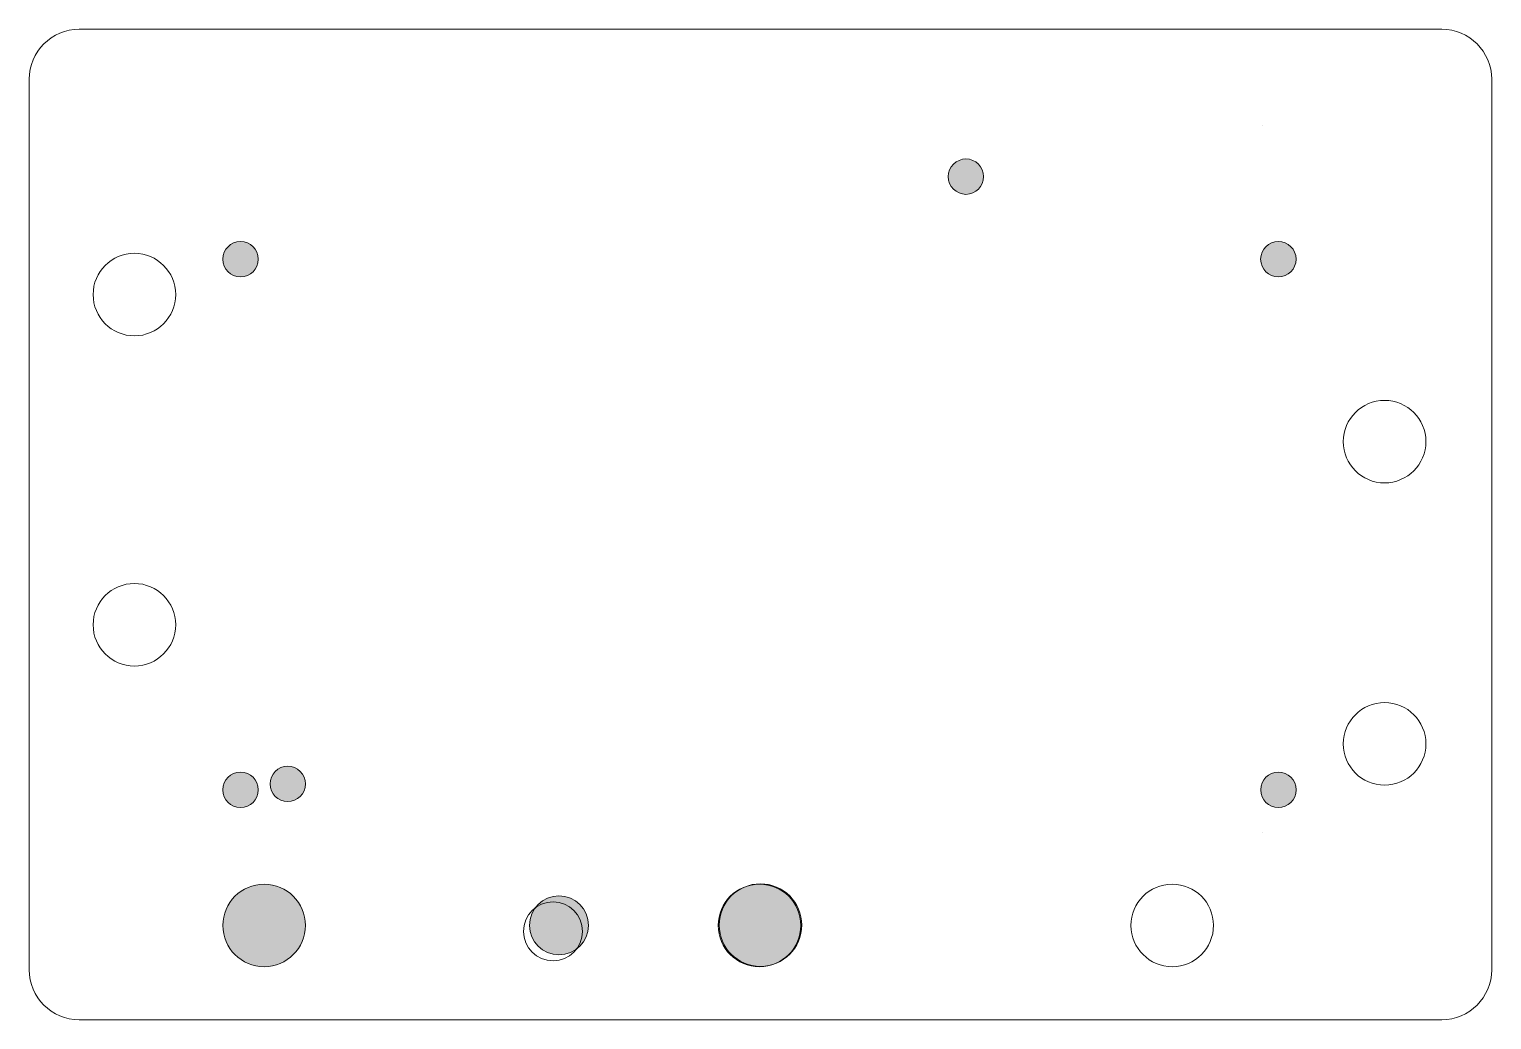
# Model space of a CAD drawing. Header units: inches. Extents: x 131 to 255, y -133 to -49.
import ezdxf

# ---------------------------------------------------------------- set-up
doc = ezdxf.new("R2010")
doc.units = ezdxf.units.IN
doc.header["$MEASUREMENT"] = 0
doc.layers.add('Laser Cut', color=7, linetype='Continuous')

# ---------------------------------------------------------------- blocks, each defined once
blk = doc.blocks.new('block 283')
at = {"layer": 'Laser Cut', "true_color": 0x000000}
h = blk.add_hatch(color=18, dxfattribs=at)
h.dxf.hatch_style = 2
edge = h.paths.add_edge_path()
edge.add_spline(control_points=[(154.56, -112.51), (154.56, -113.34), (153.88, -114.01), (153.06, -114.01), (152.23, -114.01), (151.56, -113.34), (151.56, -112.51), (151.56, -111.68), (152.23, -111.01), (153.06, -111.01), (153.88, -111.01), (154.56, -111.68), (154.56, -112.51)], knot_values=[0, 0, 0, 0, 1, 1, 1, 2, 2, 2, 3, 3, 3, 4, 4, 4, 4], degree=3, periodic=1)
at = {"layer": 'Laser Cut', "color": 18, "lineweight": 9, "true_color": 0x000000}
blk.add_open_spline([(154.56, -112.51), (154.56, -113.34), (153.88, -114.01), (153.06, -114.01), (152.23, -114.01), (151.56, -113.34), (151.56, -112.51), (151.56, -111.68), (152.23, -111.01), (153.06, -111.01), (153.88, -111.01), (154.56, -111.68), (154.56, -112.51)], degree=3, knots=[0, 0, 0, 0, 1, 1, 1, 2, 2, 2, 3, 3, 3, 4, 4, 4, 4], dxfattribs=at)

msp = doc.modelspace()

# ---------------------------------------------------------------- hatches: boundary and pattern name
at = {"layer": 'Laser Cut', "true_color": 0x000000}
h = msp.add_hatch(color=18, dxfattribs=at)
h.dxf.hatch_style = 2
edge = h.paths.add_edge_path()
edge.add_spline(control_points=[(212.06, -61.01), (212.06, -61.84), (211.38, -62.51), (210.56, -62.51), (209.73, -62.51), (209.06, -61.84), (209.06, -61.01), (209.06, -60.18), (209.73, -59.51), (210.56, -59.51), (211.38, -59.51), (212.06, -60.18), (212.06, -61.01)], knot_values=[0, 0, 0, 0, 1, 1, 1, 2, 2, 2, 3, 3, 3, 4, 4, 4, 4], degree=3, periodic=1)
h = msp.add_hatch(color=18, dxfattribs=at)
h.dxf.hatch_style = 2
edge = h.paths.add_edge_path()
edge.add_spline(control_points=[(150.56, -68.01), (150.56, -68.84), (149.88, -69.51), (149.06, -69.51), (148.23, -69.51), (147.56, -68.84), (147.56, -68.01), (147.56, -67.18), (148.23, -66.51), (149.06, -66.51), (149.88, -66.51), (150.56, -67.18), (150.56, -68.01)], knot_values=[0, 0, 0, 0, 1, 1, 1, 2, 2, 2, 3, 3, 3, 4, 4, 4, 4], degree=3, periodic=1)
h = msp.add_hatch(color=18, dxfattribs=at)
h.dxf.hatch_style = 2
edge = h.paths.add_edge_path()
edge.add_spline(control_points=[(238.55, -68.01), (238.55, -68.84), (237.88, -69.51), (237.05, -69.51), (236.23, -69.51), (235.55, -68.84), (235.55, -68.01), (235.55, -67.18), (236.23, -66.51), (237.05, -66.51), (237.88, -66.51), (238.55, -67.18), (238.55, -68.01)], knot_values=[0, 0, 0, 0, 1, 1, 1, 2, 2, 2, 3, 3, 3, 4, 4, 4, 4], degree=3, periodic=1)
h = msp.add_hatch(color=18, dxfattribs=at)
h.dxf.hatch_style = 2
edge = h.paths.add_edge_path()
edge.add_spline(control_points=[(150.56, -113.01), (150.56, -113.84), (149.88, -114.51), (149.06, -114.51), (148.23, -114.51), (147.56, -113.84), (147.56, -113.01), (147.56, -112.18), (148.23, -111.51), (149.06, -111.51), (149.88, -111.51), (150.56, -112.18), (150.56, -113.01)], knot_values=[0, 0, 0, 0, 1, 1, 1, 2, 2, 2, 3, 3, 3, 4, 4, 4, 4], degree=3, periodic=1)
h = msp.add_hatch(color=18, dxfattribs=at)
h.dxf.hatch_style = 2
edge = h.paths.add_edge_path()
edge.add_spline(control_points=[(238.56, -113.01), (238.56, -113.84), (237.88, -114.51), (237.06, -114.51), (236.23, -114.51), (235.56, -113.84), (235.56, -113.01), (235.56, -112.18), (236.23, -111.51), (237.06, -111.51), (237.88, -111.51), (238.56, -112.18), (238.56, -113.01)], knot_values=[0, 0, 0, 0, 1, 1, 1, 2, 2, 2, 3, 3, 3, 4, 4, 4, 4], degree=3, periodic=1)
h = msp.add_hatch(color=18, dxfattribs=at)
h.dxf.hatch_style = 2
edge = h.paths.add_edge_path()
edge.add_spline(control_points=[(154.56, -124.51), (154.56, -126.44), (152.99, -128.01), (151.06, -128.01), (149.12, -128.01), (147.56, -126.44), (147.56, -124.51), (147.56, -122.58), (149.12, -121.01), (151.06, -121.01), (152.99, -121.01), (154.56, -122.58), (154.56, -124.51)], knot_values=[0, 0, 0, 0, 1, 1, 1, 2, 2, 2, 3, 3, 3, 4, 4, 4, 4], degree=3, periodic=1)
h = msp.add_hatch(color=18, dxfattribs=at)
h.dxf.hatch_style = 2
edge = h.paths.add_edge_path()
edge.add_spline(control_points=[(196.64, -124.48), (196.64, -126.42), (195.08, -127.98), (193.14, -127.98), (191.21, -127.98), (189.64, -126.42), (189.64, -124.48), (189.64, -122.55), (191.21, -120.98), (193.14, -120.98), (195.08, -120.98), (196.64, -122.55), (196.64, -124.48)], knot_values=[0, 0, 0, 0, 1, 1, 1, 2, 2, 2, 3, 3, 3, 4, 4, 4, 4], degree=3, periodic=1)
h = msp.add_hatch(color=18, dxfattribs=at)
h.dxf.hatch_style = 2
edge = h.paths.add_edge_path()
edge.add_spline(control_points=[(178.56, -124.51), (178.56, -125.89), (177.44, -127.01), (176.06, -127.01), (174.67, -127.01), (173.56, -125.89), (173.56, -124.51), (173.56, -123.13), (174.67, -122.01), (176.06, -122.01), (177.44, -122.01), (178.56, -123.13), (178.56, -124.51)], knot_values=[0, 0, 0, 0, 1, 1, 1, 2, 2, 2, 3, 3, 3, 4, 4, 4, 4], degree=3, periodic=1)

# ---------------------------------------------------------------- linework, layer by layer
at = {"layer": 'Laser Cut', "color": 1, "lineweight": 9, "true_color": 0xff0000}
for points in [[(235.69, -56.66), (235.69, -56.66)], [(235.69, -116.66), (235.69, -116.66)]]:
    msp.add_lwpolyline(points, dxfattribs=at)
for points, knots in [([(250.91, -132.51), (250.91, -132.51), (135.38, -132.51), (135.38, -132.51), (133.05, -132.51), (131.14, -130.6), (131.14, -128.28), (131.14, -128.28), (131.14, -52.74), (131.14, -52.74), (131.14, -50.41), (133.05, -48.51), (135.38, -48.51), (135.38, -48.51), (250.91, -48.51), (250.91, -48.51), (253.24, -48.51), (255.14, -50.41), (255.14, -52.74), (255.14, -52.74), (255.14, -128.28), (255.14, -128.28), (255.14, -130.6), (253.24, -132.51), (250.91, -132.51)], [0, 0, 0, 0, 1, 1, 1, 2, 2, 2, 3, 3, 3, 4, 4, 4, 5, 5, 5, 6, 6, 6, 7, 7, 7, 8, 8, 8, 8]), ([(212.06, -61.01), (212.06, -61.84), (211.38, -62.51), (210.56, -62.51), (209.73, -62.51), (209.06, -61.84), (209.06, -61.01), (209.06, -60.18), (209.73, -59.51), (210.56, -59.51), (211.38, -59.51), (212.06, -60.18), (212.06, -61.01)], [0, 0, 0, 0, 1, 1, 1, 2, 2, 2, 3, 3, 3, 4, 4, 4, 4]), ([(150.56, -68.01), (150.56, -68.84), (149.88, -69.51), (149.06, -69.51), (148.23, -69.51), (147.56, -68.84), (147.56, -68.01), (147.56, -67.18), (148.23, -66.51), (149.06, -66.51), (149.88, -66.51), (150.56, -67.18), (150.56, -68.01)], [0, 0, 0, 0, 1, 1, 1, 2, 2, 2, 3, 3, 3, 4, 4, 4, 4]), ([(238.55, -68.01), (238.55, -68.84), (237.88, -69.51), (237.05, -69.51), (236.23, -69.51), (235.55, -68.84), (235.55, -68.01), (235.55, -67.18), (236.23, -66.51), (237.05, -66.51), (237.88, -66.51), (238.55, -67.18), (238.55, -68.01)], [0, 0, 0, 0, 1, 1, 1, 2, 2, 2, 3, 3, 3, 4, 4, 4, 4]), ([(143.56, -71.01), (143.56, -72.94), (141.99, -74.51), (140.06, -74.51), (138.12, -74.51), (136.56, -72.94), (136.56, -71.01), (136.56, -69.08), (138.12, -67.51), (140.06, -67.51), (141.99, -67.51), (143.56, -69.08), (143.56, -71.01)], [0, 0, 0, 0, 1, 1, 1, 2, 2, 2, 3, 3, 3, 4, 4, 4, 4]), ([(249.56, -83.48), (249.56, -85.41), (247.99, -86.98), (246.06, -86.98), (244.12, -86.98), (242.56, -85.41), (242.56, -83.48), (242.56, -81.55), (244.12, -79.98), (246.06, -79.98), (247.99, -79.98), (249.56, -81.55), (249.56, -83.48)], [0, 0, 0, 0, 1, 1, 1, 2, 2, 2, 3, 3, 3, 4, 4, 4, 4]), ([(143.56, -99.01), (143.56, -100.94), (141.99, -102.51), (140.06, -102.51), (138.12, -102.51), (136.56, -100.94), (136.56, -99.01), (136.56, -97.08), (138.12, -95.51), (140.06, -95.51), (141.99, -95.51), (143.56, -97.08), (143.56, -99.01)], [0, 0, 0, 0, 1, 1, 1, 2, 2, 2, 3, 3, 3, 4, 4, 4, 4]), ([(249.56, -109.11), (249.56, -111.04), (247.99, -112.61), (246.06, -112.61), (244.12, -112.61), (242.56, -111.04), (242.56, -109.11), (242.56, -107.18), (244.12, -105.61), (246.06, -105.61), (247.99, -105.61), (249.56, -107.18), (249.56, -109.11)], [0, 0, 0, 0, 1, 1, 1, 2, 2, 2, 3, 3, 3, 4, 4, 4, 4]), ([(150.56, -113.01), (150.56, -113.84), (149.88, -114.51), (149.06, -114.51), (148.23, -114.51), (147.56, -113.84), (147.56, -113.01), (147.56, -112.18), (148.23, -111.51), (149.06, -111.51), (149.88, -111.51), (150.56, -112.18), (150.56, -113.01)], [0, 0, 0, 0, 1, 1, 1, 2, 2, 2, 3, 3, 3, 4, 4, 4, 4]), ([(238.56, -113.01), (238.56, -113.84), (237.88, -114.51), (237.06, -114.51), (236.23, -114.51), (235.56, -113.84), (235.56, -113.01), (235.56, -112.18), (236.23, -111.51), (237.06, -111.51), (237.88, -111.51), (238.56, -112.18), (238.56, -113.01)], [0, 0, 0, 0, 1, 1, 1, 2, 2, 2, 3, 3, 3, 4, 4, 4, 4]), ([(154.56, -124.51), (154.56, -126.44), (152.99, -128.01), (151.06, -128.01), (149.12, -128.01), (147.56, -126.44), (147.56, -124.51), (147.56, -122.58), (149.12, -121.01), (151.06, -121.01), (152.99, -121.01), (154.56, -122.58), (154.56, -124.51)], [0, 0, 0, 0, 1, 1, 1, 2, 2, 2, 3, 3, 3, 4, 4, 4, 4]), ([(196.56, -124.51), (196.56, -126.44), (194.99, -128.01), (193.06, -128.01), (191.12, -128.01), (189.56, -126.44), (189.56, -124.51), (189.56, -122.58), (191.12, -121.01), (193.06, -121.01), (194.99, -121.01), (196.56, -122.58), (196.56, -124.51)], [0, 0, 0, 0, 1, 1, 1, 2, 2, 2, 3, 3, 3, 4, 4, 4, 4]), ([(231.55, -124.5), (231.56, -126.44), (229.99, -128.01), (228.06, -128.01), (226.13, -128.01), (224.56, -126.45), (224.55, -124.51), (224.55, -122.58), (226.12, -121.01), (228.05, -121.01), (229.98, -121.01), (231.55, -122.57), (231.55, -124.5)], [0, 0, 0, 0, 1, 1, 1, 2, 2, 2, 3, 3, 3, 4, 4, 4, 4]), ([(178.06, -125.01), (178.06, -126.39), (176.94, -127.51), (175.56, -127.51), (174.17, -127.51), (173.06, -126.39), (173.06, -125.01), (173.06, -123.63), (174.17, -122.51), (175.56, -122.51), (176.94, -122.51), (178.06, -123.63), (178.06, -125.01)], [0, 0, 0, 0, 1, 1, 1, 2, 2, 2, 3, 3, 3, 4, 4, 4, 4])]:
    msp.add_open_spline(points, degree=3, knots=knots, dxfattribs=at)
at = {"layer": 'Laser Cut', "color": 18, "lineweight": 9, "true_color": 0x000000}
for points in [[(154.56, -124.51), (154.56, -126.44), (152.99, -128.01), (151.06, -128.01), (149.12, -128.01), (147.56, -126.44), (147.56, -124.51), (147.56, -122.58), (149.12, -121.01), (151.06, -121.01), (152.99, -121.01), (154.56, -122.58), (154.56, -124.51)], [(196.64, -124.48), (196.64, -126.42), (195.08, -127.98), (193.14, -127.98), (191.21, -127.98), (189.64, -126.42), (189.64, -124.48), (189.64, -122.55), (191.21, -120.98), (193.14, -120.98), (195.08, -120.98), (196.64, -122.55), (196.64, -124.48)], [(178.56, -124.51), (178.56, -125.89), (177.44, -127.01), (176.06, -127.01), (174.67, -127.01), (173.56, -125.89), (173.56, -124.51), (173.56, -123.13), (174.67, -122.01), (176.06, -122.01), (177.44, -122.01), (178.56, -123.13), (178.56, -124.51)]]:
    msp.add_open_spline(points, degree=3, knots=[0, 0, 0, 0, 1, 1, 1, 2, 2, 2, 3, 3, 3, 4, 4, 4, 4], dxfattribs=at)

# ---------------------------------------------------------------- block references
at = {"layer": 'Laser Cut'}
msp.add_blockref('block 283', (0, 0), dxfattribs=at)

doc.saveas('drawing.dxf')
